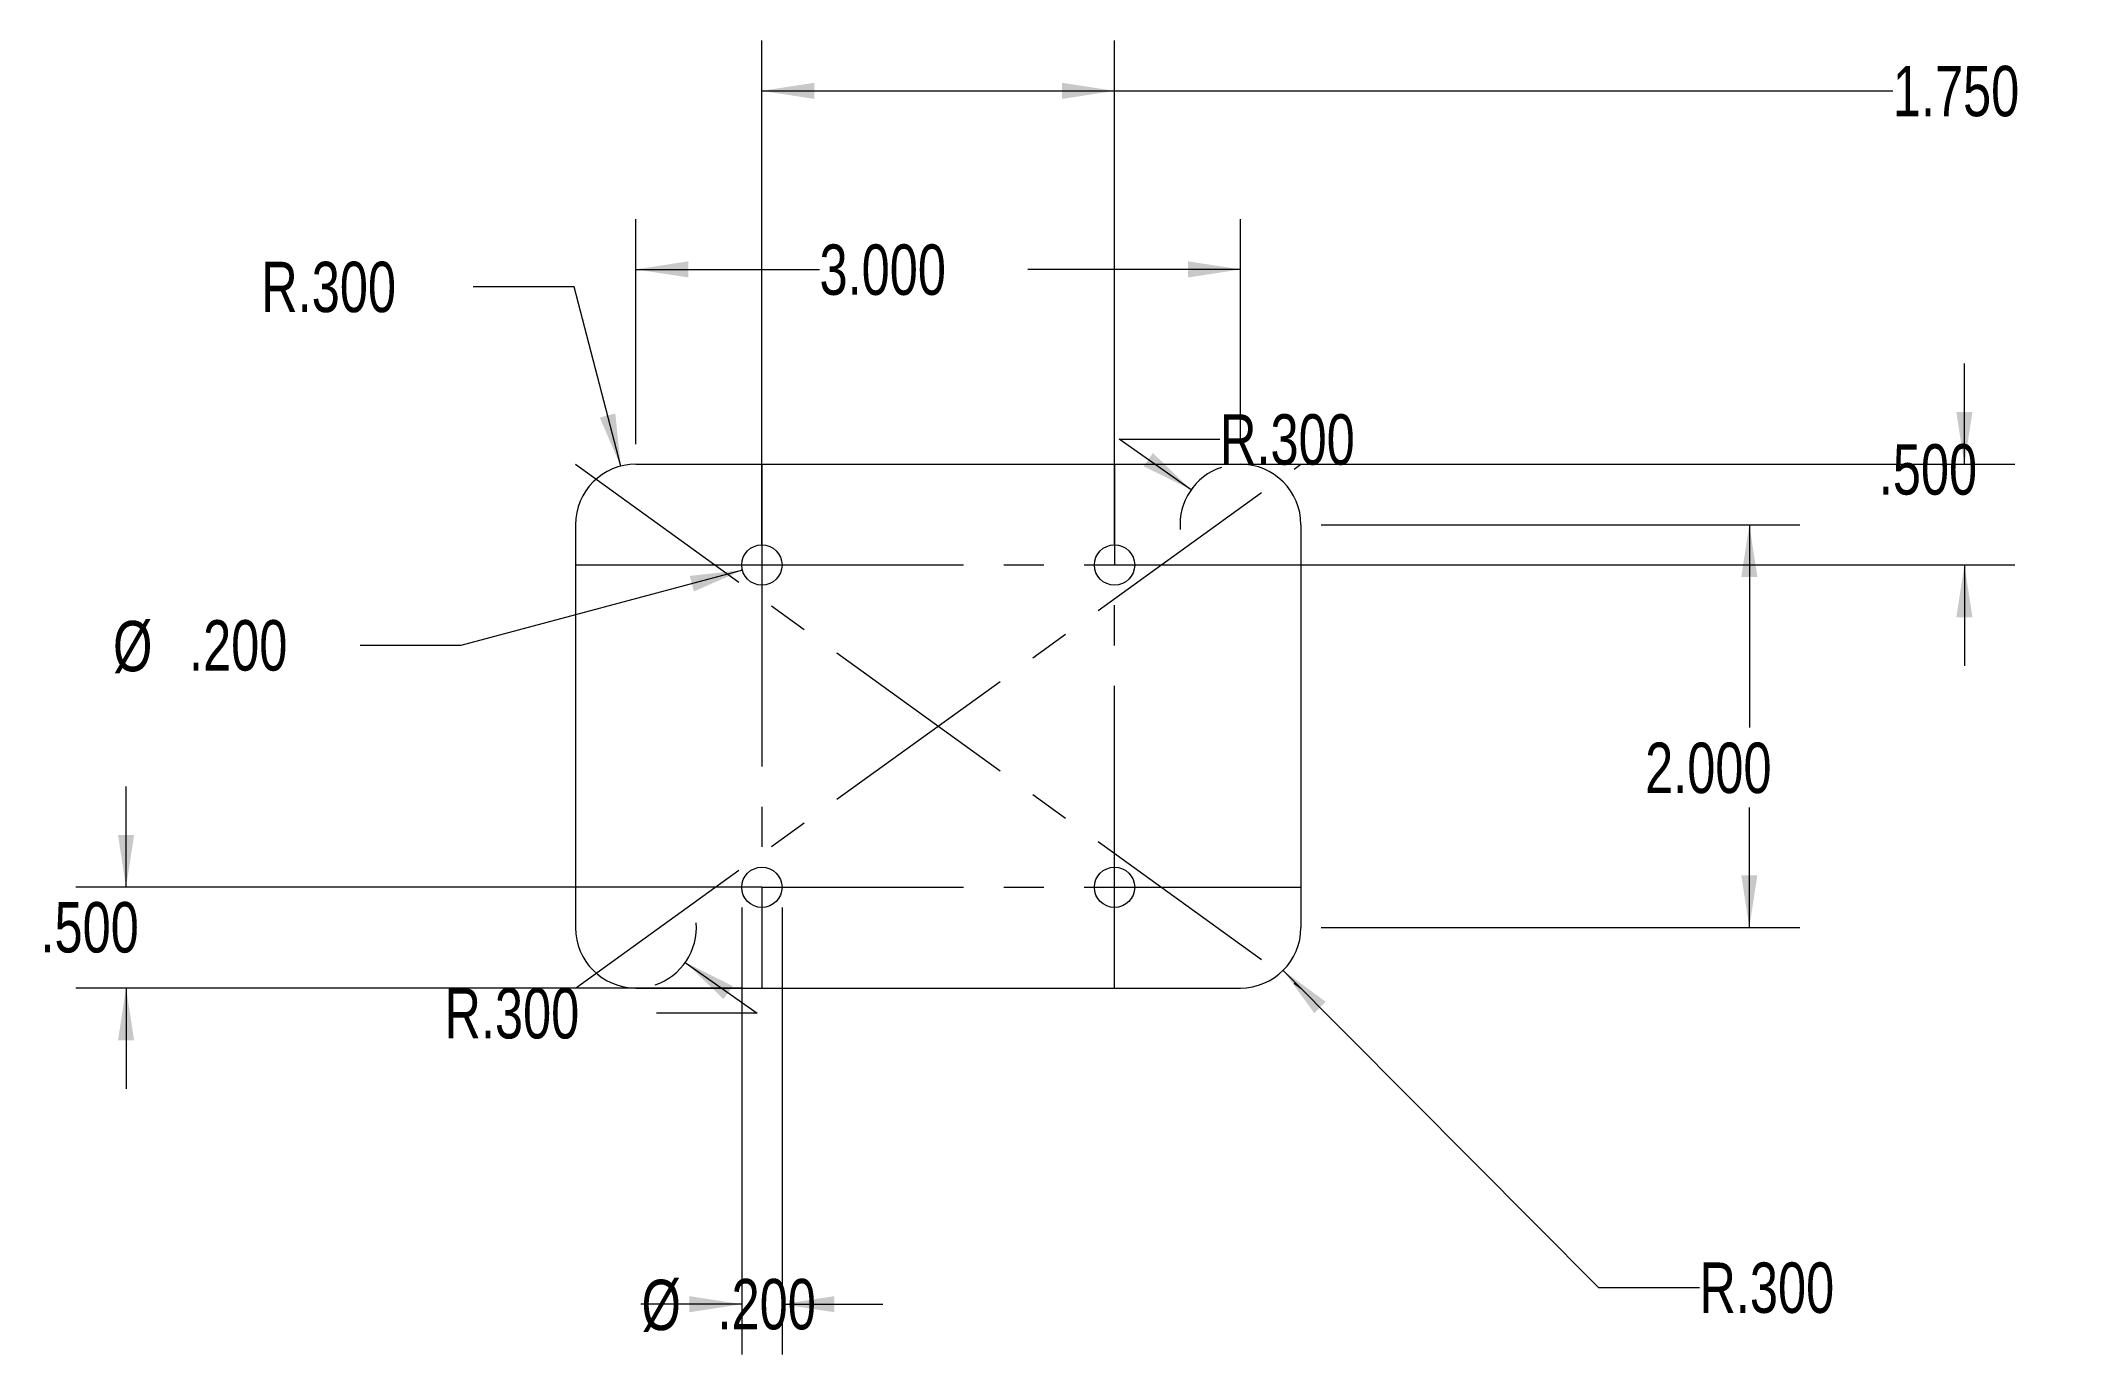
# Model space of a CAD drawing. Header units: inches. Extents: x -0.66 to 4.36, y 6.95 to 10.21.
import ezdxf

# ---------------------------------------------------------------- set-up
doc = ezdxf.new("R2010")
doc.units = ezdxf.units.IN
doc.header["$MEASUREMENT"] = 0
doc.header["$PDSIZE"] = -1
doc.linetypes.add('CENTERX2', pattern=[0.8, 0.5, -0.1, 0.1, -0.1])
doc.styles.add('SLDTEXTSTYLE0', font='TXT', dxfattribs={"width": 0.75})
doc.dimstyles.new('SLDDIMSTYLE0', dxfattribs={"dimtxt": 0.125, "dimasz": 0.13, "dimexe": 0, "dimexo": 0.0625, "dimgap": 0.03125, "dimtad": 0, "dimtih": 1, "dimtoh": 1, "dimlfac": 2, "dimrnd": 1e-09, "dimzin": 4, "dimdsep": 46, "dimlunit": 5, "dimtxsty": 'SLDTEXTSTYLE0', "dimsah": 1, "dimcen": 0, "dimadec": 0, "dimazin": 1, "dimtfac": 1, "dimtofl": 0, "dimtmove": 0, "dimatfit": 3, "dimfxl": 1, "dimfrac": 2, "dimtolj": 1, "dimtzin": 12, "dimarcsym": 0})
doc.dimstyles.new('SLDDIMSTYLE1', dxfattribs={"dimtxt": 0.125, "dimasz": 0.13, "dimexe": 0, "dimexo": 0.0625, "dimgap": 0.03125, "dimtad": 0, "dimtih": 1, "dimtoh": 1, "dimlfac": 2, "dimrnd": 1e-09, "dimzin": 4, "dimdsep": 46, "dimlunit": 5, "dimtxsty": 'SLDTEXTSTYLE0', "dimsah": 1, "dimcen": 0.09, "dimadec": 0, "dimazin": 1, "dimtfac": 1, "dimtofl": 0, "dimtmove": 0, "dimatfit": 3, "dimfxl": 1, "dimfrac": 2, "dimtolj": 1, "dimtzin": 12, "dimarcsym": 0})
doc.dimstyles.new('SLDDIMSTYLE2', dxfattribs={"dimtxt": 0.125, "dimasz": 0.13, "dimexe": 0, "dimexo": 0.0625, "dimgap": 0.03125, "dimtad": 0, "dimtih": 1, "dimtoh": 1, "dimlfac": 2, "dimrnd": 1e-09, "dimzin": 4, "dimdsep": 46, "dimlunit": 5, "dimtxsty": 'SLDTEXTSTYLE0', "dimsah": 1, "dimcen": 0, "dimadec": 0, "dimazin": 1, "dimtfac": 1, "dimtofl": 0, "dimtmove": 0, "dimatfit": 3, "dimfxl": 1, "dimfrac": 2, "dimtolj": 1, "dimtzin": 12, "dimarcsym": 0})
doc.dimstyles.new('SLDDIMSTYLE3', dxfattribs={"dimtxt": 0.125, "dimasz": 0.13, "dimexe": 0, "dimexo": 0.0625, "dimgap": 0.03125, "dimtad": 0, "dimtih": 1, "dimtoh": 1, "dimlfac": 2, "dimrnd": 1e-09, "dimzin": 4, "dimdsep": 46, "dimlunit": 5, "dimtxsty": 'SLDTEXTSTYLE0', "dimsah": 1, "dimcen": 0.09, "dimadec": 0, "dimazin": 1, "dimtfac": 1, "dimtmove": 0, "dimatfit": 0, "dimfxl": 1, "dimfrac": 2, "dimtolj": 1, "dimtzin": 12, "dimarcsym": 0})

# ---------------------------------------------------------------- blocks, each defined once
blk = doc.blocks.new('*D1')
at = {"color": 7, "linetype": 'Continuous', "lineweight": 0}
for p, q in [((2.1965, 9.099), (2.0182, 9.2247)), ((2.0182, 9.2247), (2.2682, 9.2247))]:
    blk.add_line(p, q, dxfattribs=at)
blk.add_arc((2.3191, 9.0125), 0.15, 108.4349, 184.621, dxfattribs=at)
blk.add_solid([(2.1965, 9.099), (2.1018, 9.1902), (2.0788, 9.1575)], dxfattribs=at)
at = {"color": 7, "linetype": 'Continuous', "lineweight": 0, "insert": (2.2682, 9.2866, 0.002), "char_height": 0.125, "attachment_point": 1, "style": 'SLDTEXTSTYLE0'}
blk.add_mtext('R.300', dxfattribs=at)
blk = doc.blocks.new('*D2')
at = {"color": 7, "linetype": 'Continuous', "lineweight": 0}
for p, q in [((0.6655, 9.6032), (0.4155, 9.6032)), ((0.7814, 9.1577), (0.6655, 9.6032))]:
    blk.add_line(p, q, dxfattribs=at)
blk.add_solid([(0.7814, 9.1577), (0.768, 9.2885), (0.7293, 9.2785)], dxfattribs=at)
at = {"color": 7, "linetype": 'Continuous', "lineweight": 0, "insert": (-0.1106, 9.6651, 0.002), "char_height": 0.125, "attachment_point": 1, "style": 'SLDTEXTSTYLE0'}
blk.add_mtext('R.300', dxfattribs=at)
blk = doc.blocks.new('*D3')
at = {"color": 7, "linetype": 'Continuous', "lineweight": 0}
for p, q in [((0.9417, 7.9261), (1.12, 7.8004)), ((1.12, 7.8004), (0.87, 7.8004))]:
    blk.add_line(p, q, dxfattribs=at)
blk.add_arc((0.8191, 8.0125), 0.15, 288.4349, 4.621, dxfattribs=at)
blk.add_solid([(0.9417, 7.9261), (1.0365, 7.8348), (1.0595, 7.8675)], dxfattribs=at)
at = {"color": 7, "linetype": 'Continuous', "lineweight": 0, "insert": (0.344, 7.8623, 0.002), "char_height": 0.125, "attachment_point": 1, "style": 'SLDTEXTSTYLE0'}
blk.add_mtext('R.300', dxfattribs=at)
blk = doc.blocks.new('*D4')
at = {"color": 7, "linetype": 'Continuous', "lineweight": 0}
for p, q in [((2.4249, 7.9062), (3.2077, 7.1193)), ((3.2077, 7.1193), (3.4577, 7.1193))]:
    blk.add_line(p, q, dxfattribs=at)
blk.add_solid([(2.4249, 7.9062), (2.5024, 7.7999), (2.5308, 7.8281)], dxfattribs=at)
at = {"color": 7, "linetype": 'Continuous', "lineweight": 0, "insert": (3.4577, 7.1812, 0.002), "char_height": 0.125, "attachment_point": 1, "style": 'SLDTEXTSTYLE0'}
blk.add_mtext('R.300', dxfattribs=at)
blk = doc.blocks.new('*D5')
at = {"color": 7, "linetype": 'Continuous', "lineweight": 0}
for p, q in [((2.5191, 9.0125), (3.7067, 9.0125)), ((3.5817, 9.0125), (3.5817, 8.5088)), ((3.5817, 8.0125), (3.5817, 8.3104)), ((2.5191, 8.0125), (3.7067, 8.0125))]:
    blk.add_line(p, q, dxfattribs=at)
for points in [[(3.5817, 9.0125), (3.5617, 8.8825), (3.6017, 8.8825)], [(3.5817, 8.0125), (3.6017, 8.1425), (3.5617, 8.1425)]]:
    blk.add_solid(points, dxfattribs=at)
at = {"color": 7, "linetype": 'Continuous', "lineweight": 0, "insert": (3.3231, 8.4715, 0.002), "char_height": 0.125, "attachment_point": 1, "style": 'SLDTEXTSTYLE0'}
blk.add_mtext('2.000', dxfattribs=at)
blk = doc.blocks.new('*D6')
at = {"color": 7, "linetype": 'Continuous', "lineweight": 0}
for p, q in [((0.8191, 9.2125), (0.8191, 9.7711)), ((2.3191, 9.2125), (2.3191, 9.7711)), ((0.8191, 9.6461), (1.2746, 9.6461)), ((2.3191, 9.6461), (1.7918, 9.6461))]:
    blk.add_line(p, q, dxfattribs=at)
for points in [[(0.8191, 9.6461), (0.9491, 9.6261), (0.9491, 9.6661)], [(2.3191, 9.6461), (2.1891, 9.6661), (2.1891, 9.6261)]]:
    blk.add_solid(points, dxfattribs=at)
at = {"color": 7, "linetype": 'Continuous', "lineweight": 0, "insert": (1.2746, 9.708, 0.002), "char_height": 0.125, "attachment_point": 1, "style": 'SLDTEXTSTYLE0'}
blk.add_mtext('3.000', dxfattribs=at)
blk = doc.blocks.new('*D7')
at = {"color": 7, "linetype": 'Continuous', "lineweight": 0}
for p, q in [((1.0833, 8.8996), (0.3851, 8.713)), ((0.3851, 8.713), (0.1351, 8.713))]:
    blk.add_line(p, q, dxfattribs=at)
blk.add_solid([(1.0833, 8.8996), (0.9526, 8.8854), (0.9629, 8.8467)], dxfattribs=at)
at = {"color": 7, "linetype": 'Continuous', "lineweight": 0, "char_height": 0.125, "attachment_point": 1, "style": 'SLDTEXTSTYLE0'}
for s, insert in [('%%c', (-0.4782, 8.7736, 0.002)), ('.200', (-0.2897, 8.7755, 0.002))]:
    blk.add_mtext(s, dxfattribs=dict(at, insert=insert))
blk = doc.blocks.new('*D8')
at = {"color": 7, "linetype": 'Continuous', "lineweight": 0}
for p, q in [((1.1316, 8.9625), (1.1316, 10.2143)), ((2.0066, 8.9625), (2.0066, 10.2143)), ((1.1316, 10.0893), (2.0066, 10.0893)), ((2.0066, 10.0893), (3.9377, 10.0893))]:
    blk.add_line(p, q, dxfattribs=at)
for points in [[(1.1316, 10.0893), (1.2616, 10.0693), (1.2616, 10.1093)], [(2.0066, 10.0893), (1.8766, 10.1093), (1.8766, 10.0693)]]:
    blk.add_solid(points, dxfattribs=at)
at = {"color": 7, "linetype": 'Continuous', "lineweight": 0, "insert": (3.9377, 10.1513, 0.002), "char_height": 0.125, "attachment_point": 1, "style": 'SLDTEXTSTYLE0'}
blk.add_mtext('1.750', dxfattribs=at)
blk = doc.blocks.new('*D9')
at = {"color": 7, "linetype": 'Continuous', "lineweight": 0}
for p, q in [((4.1153, 9.1625), (4.1153, 9.4125)), ((2.0566, 9.1625), (4.2403, 9.1625)), ((2.0566, 8.9125), (4.2403, 8.9125)), ((4.1153, 8.9125), (4.1153, 8.6625))]:
    blk.add_line(p, q, dxfattribs=at)
for points in [[(4.1153, 9.1625), (4.1353, 9.2925), (4.0953, 9.2925)], [(4.1153, 8.9125), (4.0953, 8.7825), (4.1353, 8.7825)]]:
    blk.add_solid(points, dxfattribs=at)
at = {"color": 7, "linetype": 'Continuous', "lineweight": 0, "insert": (3.9029, 9.2122, 0.002), "char_height": 0.125, "attachment_point": 1, "style": 'SLDTEXTSTYLE0'}
blk.add_mtext('.500', dxfattribs=at)
blk = doc.blocks.new('*D10')
at = {"color": 7, "linetype": 'Continuous', "lineweight": 0}
for p, q in [((1.0816, 8.0625), (1.0816, 6.9527)), ((1.1816, 8.0625), (1.1816, 6.9527)), ((1.0816, 7.0777), (0.8316, 7.0777)), ((1.1816, 7.0777), (1.4316, 7.0777))]:
    blk.add_line(p, q, dxfattribs=at)
for points in [[(1.0816, 7.0777), (0.9516, 7.0977), (0.9516, 7.0577)], [(1.1816, 7.0777), (1.3116, 7.0577), (1.3116, 7.0977)]]:
    blk.add_solid(points, dxfattribs=at)
at = {"color": 7, "linetype": 'Continuous', "lineweight": 0, "char_height": 0.125, "attachment_point": 1, "style": 'SLDTEXTSTYLE0'}
for s, insert in [('%%c', (0.8331, 7.1384, 0.002)), ('.200', (1.0216, 7.1403, 0.002))]:
    blk.add_mtext(s, dxfattribs=dict(at, insert=insert))
blk = doc.blocks.new('*D11')
at = {"color": 7, "linetype": 'Continuous', "lineweight": 0}
for p, q in [((-0.4459, 8.1125), (-0.4459, 8.3625)), ((1.0816, 8.1125), (-0.5709, 8.1125)), ((1.0816, 7.8625), (-0.5709, 7.8625)), ((-0.4459, 7.8625), (-0.4459, 7.6125))]:
    blk.add_line(p, q, dxfattribs=at)
for points in [[(-0.4459, 8.1125), (-0.4259, 8.2425), (-0.4659, 8.2425)], [(-0.4459, 7.8625), (-0.4659, 7.7325), (-0.4259, 7.7325)]]:
    blk.add_solid(points, dxfattribs=at)
at = {"color": 7, "linetype": 'Continuous', "lineweight": 0, "insert": (-0.6583, 8.0757, 0.002), "char_height": 0.125, "attachment_point": 1, "style": 'SLDTEXTSTYLE0'}
blk.add_mtext('.500', dxfattribs=at)

msp = doc.modelspace()

# ---------------------------------------------------------------- linework, layer by layer
at = {"color": 7, "linetype": 'CENTERX2', "lineweight": 0}
for p, q in [((0.6691, 9.1625), (2.4691, 7.8625)), ((0.6691, 7.8625), (2.4691, 9.1625)), ((1.1316, 9.1625), (1.1316, 8.9125)), ((2.0066, 9.1625), (2.0066, 8.9125)), ((0.6691, 8.9125), (1.1316, 8.9125)), ((1.1316, 8.9125), (2.0066, 8.9125)), ((1.1316, 8.9125), (1.1316, 8.1125)), ((2.0066, 8.9125), (2.4691, 8.9125)), ((2.0066, 8.1125), (2.0066, 8.9125)), ((1.1316, 8.1125), (0.6691, 8.1125)), ((1.1316, 8.1125), (1.1316, 7.8625)), ((1.1316, 8.1125), (2.0066, 8.1125)), ((2.0066, 7.8625), (2.0066, 8.1125)), ((2.0066, 8.1125), (2.4691, 8.1125))]:
    msp.add_line(p, q, dxfattribs=at)
at = {"color": 7, "linetype": 'Continuous', "lineweight": 0}
for p, q in [((0.8191, 9.1625), (2.3191, 9.1625)), ((0.6691, 9.0125), (0.6691, 8.0125)), ((2.4691, 9.0125), (2.4691, 8.0125)), ((0.8191, 7.8625), (2.3191, 7.8625))]:
    msp.add_line(p, q, dxfattribs=at)
for centre in [(1.1316, 8.9125), (2.0066, 8.9125), (1.1316, 8.1125), (2.0066, 8.1125)]:
    msp.add_circle(centre, 0.05, dxfattribs=at)
for centre, start, end in [((0.8191, 9.0125), 90, 180), ((2.3191, 9.0125), 0, 90), ((0.8191, 8.0125), 180, 270), ((2.3191, 8.0125), 270, 0)]:
    msp.add_arc(centre, 0.15, start, end, dxfattribs=at)
msp.add_point((1.5691, 8.5125), dxfattribs=at)

# ---------------------------------------------------------------- dimensions: what is measured, and where the dimension line sits
for base, p1, p2, picture, middle in [((2.0066, 10.0893), (1.1316, 8.9125), (2.0066, 8.9125), '*D8', (4.1963, 10.0893)), ((2.3191, 9.6461), (0.8191, 9.1625), (2.3191, 9.1625), '*D6', (1.5332, 9.6461))]:
    dim = msp.add_linear_dim(base=base, p1=p1, p2=p2, dimstyle='SLDDIMSTYLE1', dxfattribs=at)
    dim.commit()
    dim.dimension.update_dxf_attribs({"geometry": picture, "text_midpoint": middle, "dimtype": 160})
for center, mpoint, picture, middle in [((0.8191, 9.0125), (0.7814, 9.1577), '*D2', (0.1525, 9.6032)), ((2.3191, 9.0125), (2.1965, 9.099), '*D1', (2.5313, 9.2247)), ((0.8191, 8.0125), (0.9417, 7.9261), '*D3', (0.607, 7.8004)), ((2.3191, 8.0125), (2.4249, 7.9062), '*D4', (3.7208, 7.1193))]:
    dim = msp.add_radius_dim(center=center, mpoint=mpoint, dimstyle='SLDDIMSTYLE0', dxfattribs=at)
    dim.commit()
    dim.dimension.update_dxf_attribs({"geometry": picture, "text_midpoint": middle, "dimtype": 164})
for base, p1, p2, dimstyle, picture, middle in [((4.1153, 8.9125), (2.0066, 9.1625), (2.0066, 8.9125), 'SLDDIMSTYLE3', '*D9', (4.1153, 9.1503)), ((3.5817, 8.0125), (2.4691, 9.0125), (2.4691, 8.0125), 'SLDDIMSTYLE1', '*D5', (3.5817, 8.4096)), ((-0.4459, 7.8625), (1.1316, 8.1125), (1.1316, 7.8625), 'SLDDIMSTYLE3', '*D11', (-0.4459, 8.0137))]:
    dim = msp.add_linear_dim(base=base, p1=p1, p2=p2, angle=90, dimstyle=dimstyle, dxfattribs=at)
    dim.commit()
    dim.dimension.update_dxf_attribs({"geometry": picture, "text_midpoint": middle, "dimtype": 160})
dim = msp.add_diameter_dim_2p(p1=(1.1799, 8.9254), p2=(1.0833, 8.8996), dimstyle='SLDDIMSTYLE2', dxfattribs=at)
dim.commit()
dim.dimension.update_dxf_attribs({"geometry": '*D7', "text_midpoint": (-0.1715, 8.713), "dimtype": 163})
dim = msp.add_linear_dim(base=(1.1816, 7.0777), p1=(1.0816, 8.1125), p2=(1.1816, 8.1125), text='%%c<>', dimstyle='SLDDIMSTYLE3', dxfattribs=at)
dim.commit()
dim.dimension.update_dxf_attribs({"geometry": '*D10', "text_midpoint": (1.1397, 7.0777), "dimtype": 160})

doc.saveas('drawing.dxf')
